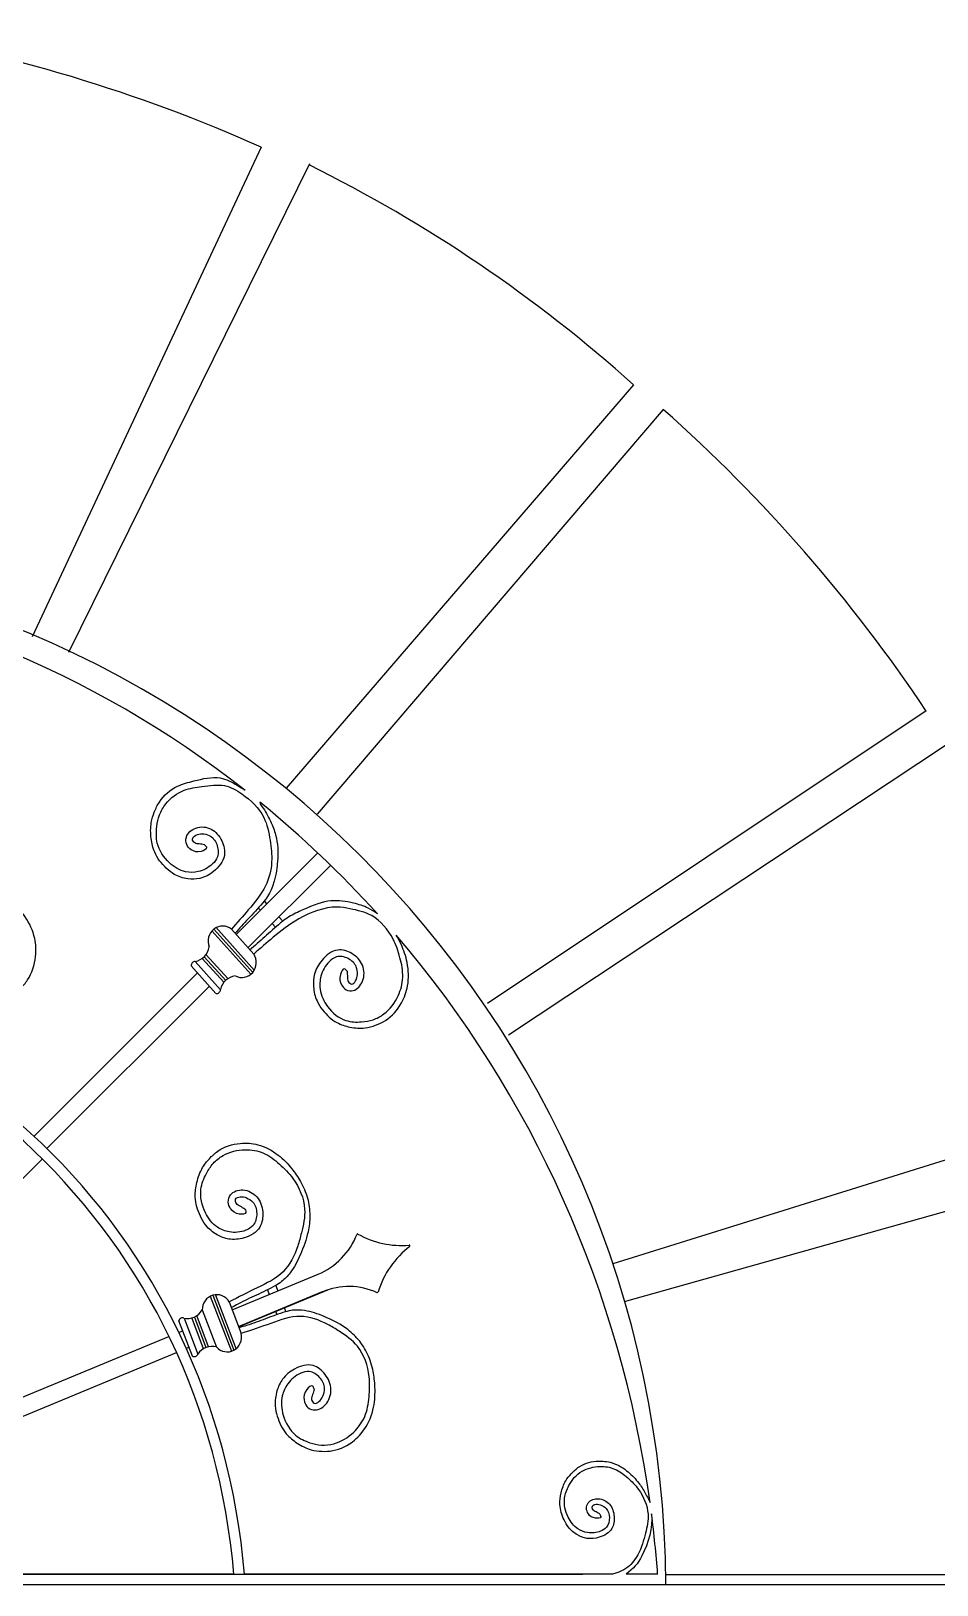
# Model space of a CAD drawing. Extents: x -43 to 90, y 6 to 81.
# Drawn here: x 35.574 to 36.229, y 65.282 to 66.407 of the extents above; entities that cross this region are included whole.
import ezdxf

# ---------------------------------------------------------------- set-up
doc = ezdxf.new("R2010")
doc.units = 0
doc.header["$LTSCALE"] = 0.1
doc.header["$MEASUREMENT"] = 0
doc.layers.add('visto', color=9, linetype='CONTINUOUS')

msp = doc.modelspace()

# ---------------------------------------------------------------- linework, layer by layer
at = {"layer": 'visto'}
for p, q in [((35.7404, 66.3226), (35.5746, 65.9682)), ((35.6011, 65.9571), (35.7756, 66.3108)), ((36.0097, 66.1507), (35.7584, 65.8587)), ((35.781, 65.8398), (36.0313, 66.1328)), ((36.2215, 65.9146), (35.9041, 65.7028)), ((35.9193, 65.6803), (36.2369, 65.8908)), ((35.7222, 65.7529), (35.7813, 65.8119)), ((35.7308, 65.7434), (35.7906, 65.803)), ((35.7398, 65.7704), (35.7383, 65.772)), ((35.7444, 65.7751), (35.7426, 65.7771)), ((35.7507, 65.7582), (35.7483, 65.7609)), ((35.7559, 65.7624), (35.753, 65.7656)), ((35.7328, 65.7241), (35.7047, 65.7554)), ((35.7342, 65.7254), (35.706, 65.7567)), ((35.7355, 65.7268), (35.7074, 65.7581)), ((35.7349, 65.7387), (35.7188, 65.7567)), ((35.7147, 65.7196), (35.6991, 65.7367)), ((35.7161, 65.721), (35.7004, 65.7381)), ((35.7161, 65.721), (35.7004, 65.7381)), ((35.5761, 65.607), (35.6942, 65.725)), ((35.6896, 65.7301), (35.7076, 65.7101)), ((35.7109, 65.7129), (35.6925, 65.7333)), ((35.7133, 65.7183), (35.6977, 65.7354)), ((35.5854, 65.5982), (35.7028, 65.7154)), ((36.3591, 65.6281), (35.9947, 65.5145)), ((36.0032, 65.4873), (36.454, 65.614)), ((35.3883, 65.397), (35.582, 65.5904)), ((35.7194, 65.4811), (35.7815, 65.507)), ((35.7035, 65.4911), (35.7188, 65.4513)), ((35.7052, 65.4918), (35.7205, 65.452)), ((35.707, 65.4926), (35.7223, 65.4527)), ((35.724, 65.469), (35.7884, 65.4958)), ((35.724, 65.4691), (35.7846, 65.4944)), ((35.7448, 65.4956), (35.7461, 65.4922)), ((35.7508, 65.4988), (35.7523, 65.4948)), ((35.6976, 65.4811), (35.7079, 65.4543)), ((35.7171, 65.4869), (35.7259, 65.4641)), ((35.7171, 65.4869), (35.7259, 65.4641)), ((35.7507, 65.4803), (35.7517, 65.4778)), ((35.7569, 65.4828), (35.7581, 65.4798)), ((35.6905, 65.4478), (35.6807, 65.4733)), ((35.6845, 65.4751), (35.6944, 65.4492)), ((35.6902, 65.4752), (35.6984, 65.4532)), ((35.692, 65.4759), (35.7002, 65.4539)), ((35.6937, 65.4766), (35.7019, 65.4546)), ((35.6937, 65.4766), (35.7019, 65.4546)), ((35.4136, 65.3541), (35.6736, 65.462)), ((35.6806, 65.4649), (35.6834, 65.4661)), ((35.418, 65.342), (35.679, 65.4504)), ((35.6861, 65.4533), (35.688, 65.4541)), ((34.5657, 65.2898), (35.9729, 65.29)), ((35.7205, 65.29), (35.4602, 65.29)), ((35.9945, 65.29), (35.7281, 65.29)), ((36.0272, 65.29), (36.0044, 65.29)), ((36.0329, 65.2897), (36.4985, 65.2895)), ((36.0331, 65.2821), (34.5284, 65.2821)), ((38.7382, 65.2821), (36.0331, 65.2821))]:
    msp.add_line(p, q, dxfattribs=at)
msp.add_arc((35.2807, 65.2771), 0.7524, 0.3851, 179.6149, dxfattribs=at)
for centre, major_axis, ratio, start_param, end_param in [((35.2749, 65.3037), (1.1306, 0), 0.988864, 1.146492, 1.406331), ((35.2667, 65.327), (0.7913, 0.7775), 0.973867, 0.061927, 0.324809), ((35.2649, 65.2897), (1.1464, 0), 0.988864, 0.583806, 0.838644), ((35.2754, 65.2293), (0, 0.7856), 0.959751, -0.644806, -0.097999), ((35.2754, 65.2293), (0, 0.7856), 0.959751, -0.815524, -0.662844), ((35.7124, 65.748), (0, 0.0109), 0.959751, -0.663039, 1.965552), ((35.2754, 65.2293), (0, 0.7856), 0.959751, -1.42727, -0.84222), ((35.6905, 65.7461), (0, 0.0129), 0.959751, 3.305355, 4.539264), ((35.7263, 65.7326), (0, 0.0109), 0.959751, 2.681002, 5.309593), ((35.2706, 65.2496), (0, 0.4784), 0.959751, -1.486285, 1.486285), ((35.6925, 65.7303), (0, 0.003), 0.959751, -0.002027, 1.637426), ((35.2706, 65.2496), (0, 0.4705), 0.959751, -1.48486, 1.48486), ((35.7229, 65.71), (0, 0.0129), 0.959751, 0.10729, 1.341199), ((35.708, 65.7131), (0, 0.003), 0.959751, 3.009127, 4.648581), ((35.7623, 65.5566), (0, 0.0535), 0.959751, 3.524711, 4.316551), ((35.8101, 65.5357), (0.00034, 0.00034), 1, 0.30868, 1.755581), ((35.8418, 65.5972), (0, 0.0694), 0.959751, 2.647928, 3.226038), ((35.8855, 65.4736), (0, 0.0664), 0.959751, 0.632444, 1.259207), ((35.8475, 65.5276), (-0.00034, 0.00034), 1, 2.969177, 5.578849), ((35.7081, 65.4813), (0, 0.0109), 0.959751, -1.03474, 1.59385), ((35.8036, 65.4445), (0, 0.0536), 0.959751, -0.412476, 0.377535), ((35.8243, 65.4941), (-0.00034, 0.00034), 1, 2.137447, 3.603213), ((35.687, 65.4878), (0, 0.0129), 0.959751, 2.933653, 4.167563), ((35.6834, 65.4724), (0, 0.003), 0.959751, -0.373728, 1.265725), ((35.7047, 65.4419), (0, 0.0129), 0.959751, -0.264412, 0.969498), ((35.7157, 65.4617), (0, 0.0109), 0.959751, 2.309301, 4.937891), ((35.6918, 65.4504), (0, 0.003), 0.959751, 2.637426, 4.276879), ((35.2754, 65.2293), (0, 0.7856), 0.959751, -1.493493, -1.437655)]:
    msp.add_ellipse(centre, major_axis=major_axis, ratio=ratio, start_param=start_param, end_param=end_param, dxfattribs=at)
for points, knots in [([(35.6993, 65.8177), (35.7, 65.8171), (35.7021, 65.8151), (35.6954, 65.8117), (35.6902, 65.8132), (35.6858, 65.8177), (35.6855, 65.8251), (35.6933, 65.8315), (35.7049, 65.8304), (35.7125, 65.8213), (35.7154, 65.8085), (35.7069, 65.7982), (35.6969, 65.7928), (35.6866, 65.7927), (35.678, 65.7954), (35.6697, 65.8021), (35.663, 65.8108), (35.6603, 65.8226), (35.6601, 65.8328), (35.6628, 65.8416), (35.6678, 65.8517), (35.678, 65.8606), (35.6937, 65.8644), (35.7091, 65.8684), (35.7211, 65.8621), (35.7268, 65.8585), (35.7286, 65.8572)], [0, 0, 0, 0, 0.0029522, 0.0088753, 0.017877, 0.0237296, 0.0300744, 0.041641, 0.0552271, 0.0689889, 0.081862, 0.09836, 0.1118525, 0.1228051, 0.1354037, 0.1444547, 0.1612156, 0.1734922, 0.1870827, 0.1965234, 0.2061563, 0.227041, 0.2424418, 0.2659819, 0.2824657, 0.2904474, 0.2904474, 0.2904474, 0.2904474]), ([(35.6993, 65.8177), (35.698, 65.818), (35.6957, 65.8184), (35.6921, 65.8185), (35.6896, 65.8221), (35.6934, 65.8253), (35.6977, 65.8259), (35.704, 65.8249), (35.7089, 65.8183), (35.7099, 65.8096), (35.7041, 65.802), (35.6957, 65.7978), (35.6841, 65.7974), (35.6724, 65.8045), (35.6641, 65.817), (35.6644, 65.8299), (35.6664, 65.8397), (35.6722, 65.8498), (35.6832, 65.8581), (35.6984, 65.8599), (35.7133, 65.8624), (35.7291, 65.8535), (35.7431, 65.8403), (35.7469, 65.8215), (35.7488, 65.8037), (35.7443, 65.7869), (35.7319, 65.7714), (35.7229, 65.7613), (35.7187, 65.7567)], [0, 0, 0, 0, 0.0041268, 0.0076126, 0.0109012, 0.0147787, 0.019691, 0.0252314, 0.033948, 0.0430994, 0.0496664, 0.0620919, 0.0716737, 0.0856417, 0.1030113, 0.1151014, 0.1239479, 0.1333275, 0.1505404, 0.164569, 0.1819067, 0.1965072, 0.2203635, 0.2378277, 0.2538105, 0.273903, 0.2967163, 0.3158959, 0.3158959, 0.3158959, 0.3158959]), ([(35.7394, 65.8486), (35.7394, 65.8474), (35.7427, 65.8432), (35.7473, 65.835), (35.7523, 65.8215), (35.7528, 65.8092), (35.7508, 65.7939), (35.7465, 65.7821), (35.7404, 65.7743), (35.7324, 65.7657), (35.7253, 65.7581), (35.7218, 65.7541), (35.7215, 65.7537)], [0.3067854, 0.3067854, 0.3067854, 0.3067854, 0.3109717, 0.325695, 0.3395508, 0.3669004, 0.3832256, 0.393643, 0.4000635, 0.4186062, 0.4359722, 0.4377617, 0.4377617, 0.4377617, 0.4377617]), ([(35.5316, 65.7414), (35.5307, 65.7418), (35.5281, 65.7432), (35.5274, 65.7354), (35.5306, 65.7307), (35.5363, 65.728), (35.5432, 65.7303), (35.5463, 65.7403), (35.5412, 65.7514), (35.5302, 65.7557), (35.5174, 65.7541), (35.511, 65.7421), (35.5096, 65.7302), (35.5131, 65.72), (35.5187, 65.7124), (35.5277, 65.7065), (35.538, 65.7029), (35.5498, 65.7044), (35.5591, 65.7077), (35.5662, 65.7136), (35.5737, 65.7221), (35.5779, 65.7352), (35.5771, 65.7515), (35.5707, 65.7653), (35.5613, 65.7756), (35.5514, 65.7834), (35.5405, 65.7888), (35.5284, 65.7908), (35.5149, 65.7894), (35.5013, 65.7844), (35.4893, 65.7781), (35.4822, 65.7712), (35.4771, 65.7626), (35.4722, 65.7516), (35.4671, 65.7405), (35.4639, 65.7344), (35.4629, 65.7326)], [0, 0, 0, 0, 0.0024036, 0.007226, 0.014555, 0.0193201, 0.0244859, 0.0339031, 0.0449646, 0.0561691, 0.0666501, 0.0800824, 0.0910676, 0.0999849, 0.1102425, 0.1176115, 0.1312579, 0.1412532, 0.1523182, 0.1600046, 0.1678475, 0.1848513, 0.1973903, 0.2136035, 0.2270242, 0.237627, 0.2502331, 0.2622205, 0.2735016, 0.2899973, 0.3045368, 0.3130184, 0.3182458, 0.3333428, 0.3474818, 0.3531062, 0.3531062, 0.3531062, 0.3531062]), ([(35.8244, 65.7679), (35.8223, 65.7694), (35.8168, 65.7727), (35.8056, 65.7763), (35.7897, 65.7786), (35.7756, 65.7732), (35.7609, 65.7662), (35.753, 65.7604), (35.7444, 65.7525), (35.7367, 65.7455), (35.7326, 65.7421), (35.7322, 65.7418)], [0.3127114, 0.3127114, 0.3127114, 0.3127114, 0.3220686, 0.3359243, 0.3561849, 0.3797978, 0.3902152, 0.3966357, 0.4151784, 0.4325444, 0.4344177, 0.4344177, 0.4344177, 0.4344177]), ([(35.8024, 65.7263), (35.8025, 65.7249), (35.8028, 65.7224), (35.8027, 65.7188), (35.806, 65.7159), (35.8093, 65.7196), (35.8101, 65.7241), (35.8095, 65.7307), (35.8035, 65.7362), (35.7952, 65.7378), (35.7876, 65.7322), (35.7831, 65.7237), (35.7821, 65.7116), (35.7881, 65.6991), (35.7996, 65.6897), (35.812, 65.6892), (35.8215, 65.6907), (35.8316, 65.6962), (35.8398, 65.7071), (35.8438, 65.722), (35.841, 65.7362), (35.8354, 65.7525), (35.823, 65.7675), (35.8068, 65.771), (35.7902, 65.7742), (35.7669, 65.7654), (35.7498, 65.7516), (35.7396, 65.7428), (35.7349, 65.7387)], [0, 0, 0, 0, 0.0041268, 0.0076126, 0.0109012, 0.0147787, 0.019691, 0.0252314, 0.033948, 0.0430994, 0.0496664, 0.0620919, 0.0716737, 0.0856417, 0.1030113, 0.1151014, 0.1239479, 0.1333275, 0.1505404, 0.164569, 0.1791341, 0.1937346, 0.2175909, 0.2350551, 0.2449184, 0.2714091, 0.2942224, 0.3134744, 0.3134744, 0.3134744, 0.3134744]), ([(35.8024, 65.7263), (35.8018, 65.727), (35.8, 65.7293), (35.7964, 65.7225), (35.7975, 65.717), (35.8016, 65.7122), (35.8087, 65.7115), (35.8152, 65.7192), (35.8149, 65.7313), (35.8066, 65.7397), (35.7944, 65.7435), (35.7841, 65.7353), (35.7784, 65.7252), (35.7777, 65.7145), (35.7798, 65.7054), (35.7857, 65.6963), (35.7936, 65.6889), (35.8048, 65.6854), (35.8145, 65.6846), (35.8232, 65.687), (35.8331, 65.6915), (35.8419, 65.7016), (35.8474, 65.7167), (35.8468, 65.7318), (35.8426, 65.7439), (35.8393, 65.7503), (35.838, 65.7524)], [0, 0, 0, 0, 0.0029522, 0.0088753, 0.017877, 0.0237296, 0.0300744, 0.041641, 0.0552271, 0.0689889, 0.081862, 0.09836, 0.1118525, 0.1228051, 0.1354037, 0.1444547, 0.1612156, 0.1734922, 0.1870827, 0.1965234, 0.2061563, 0.227041, 0.2424418, 0.2623554, 0.2788392, 0.2878453, 0.2878453, 0.2878453, 0.2878453]), ([(35.7285, 65.5541), (35.729, 65.5532), (35.7302, 65.5505), (35.7227, 65.5499), (35.7183, 65.5533), (35.7158, 65.5593), (35.7182, 65.5664), (35.7278, 65.5694), (35.7384, 65.5639), (35.7423, 65.5524), (35.7404, 65.5391), (35.7288, 65.5327), (35.7174, 65.5315), (35.7077, 65.5353), (35.7005, 65.5413), (35.695, 65.5508), (35.6918, 65.5616), (35.6935, 65.5738), (35.6969, 65.5835), (35.7027, 65.5908), (35.711, 65.5984), (35.7236, 65.6025), (35.7393, 65.6014), (35.7524, 65.5944), (35.7621, 65.5843), (35.7693, 65.5738), (35.7743, 65.5624), (35.776, 65.5497), (35.7743, 65.5357), (35.7692, 65.5217), (35.7629, 65.5093), (35.7561, 65.5021), (35.7477, 65.4969), (35.7371, 65.492), (35.7263, 65.487), (35.7204, 65.4837), (35.7187, 65.4828)], [0, 0, 0, 0, 0.0024036, 0.007226, 0.014555, 0.0193201, 0.0244859, 0.0339031, 0.0449646, 0.0561691, 0.0666501, 0.0800824, 0.0910676, 0.0999849, 0.1102425, 0.1176115, 0.1312579, 0.1412532, 0.1523182, 0.1600046, 0.1678475, 0.1848513, 0.1973903, 0.2136035, 0.2270242, 0.237627, 0.2502331, 0.2622205, 0.2735016, 0.2899973, 0.3045368, 0.3130184, 0.3182458, 0.3333428, 0.3474818, 0.3531062, 0.3531062, 0.3531062, 0.3531062]), ([(35.7285, 65.5541), (35.7274, 65.5548), (35.7254, 65.5561), (35.722, 65.5575), (35.721, 65.562), (35.7256, 65.5635), (35.7299, 65.5624), (35.7356, 65.559), (35.7379, 65.5509), (35.7357, 65.5423), (35.7275, 65.5374), (35.7181, 65.5367), (35.7069, 65.5408), (35.6985, 65.552), (35.695, 65.567), (35.6999, 65.5791), (35.7053, 65.5876), (35.7145, 65.5949), (35.7276, 65.5981), (35.7425, 65.5956), (35.7538, 65.5869), (35.7658, 65.5746), (35.7738, 65.5563), (35.7701, 65.5392), (35.7659, 65.5237), (35.7576, 65.5066), (35.737, 65.4971), (35.7238, 65.4904), (35.7171, 65.4869)], [0, 0, 0, 0, 0.0039008, 0.0071957, 0.0103042, 0.0139694, 0.0186128, 0.0238497, 0.032089, 0.0407393, 0.0469468, 0.0586918, 0.067749, 0.0809522, 0.0973706, 0.1087987, 0.1171608, 0.1260268, 0.1422971, 0.1555575, 0.1693251, 0.1831261, 0.2056761, 0.222184, 0.2315071, 0.2519039, 0.273468, 0.2957365, 0.2957365, 0.2957365, 0.2957365]), ([(35.7787, 65.4238), (35.7784, 65.4247), (35.7775, 65.4276), (35.7717, 65.4226), (35.7707, 65.4169), (35.7729, 65.4108), (35.7793, 65.4074), (35.7883, 65.4121), (35.7923, 65.4237), (35.7874, 65.4349), (35.7773, 65.4432), (35.7646, 65.4394), (35.7556, 65.4321), (35.7511, 65.4223), (35.7499, 65.4128), (35.7522, 65.402), (35.757, 65.3919), (35.7664, 65.3843), (35.7752, 65.3797), (35.7842, 65.3786), (35.7953, 65.3791), (35.8072, 65.3852), (35.8177, 65.3973), (35.8226, 65.4117), (35.8229, 65.426), (35.8212, 65.4388), (35.8172, 65.4507), (35.8101, 65.461), (35.7996, 65.47), (35.7866, 65.4764), (35.7738, 65.4809), (35.7641, 65.4813), (35.7546, 65.479), (35.7437, 65.4748), (35.7326, 65.4707), (35.7261, 65.4688), (35.7243, 65.4683)], [0, 0, 0, 0, 0.0024036, 0.007226, 0.014555, 0.0193201, 0.0244859, 0.0339031, 0.0449646, 0.0561691, 0.0666501, 0.0800824, 0.0910676, 0.0999849, 0.1102425, 0.1176115, 0.1312579, 0.1412532, 0.1523182, 0.1600046, 0.1678475, 0.1848513, 0.1973903, 0.2136035, 0.2270242, 0.237627, 0.2502331, 0.2622205, 0.2735016, 0.2899973, 0.3045368, 0.3130184, 0.3182458, 0.3333428, 0.3474818, 0.3531062, 0.3531062, 0.3531062, 0.3531062]), ([(35.7787, 65.4238), (35.7783, 65.4225), (35.7777, 65.42), (35.7762, 65.4166), (35.7784, 65.4126), (35.7828, 65.4148), (35.7852, 65.4188), (35.787, 65.4252), (35.7833, 65.4328), (35.776, 65.4375), (35.7668, 65.4351), (35.7595, 65.4288), (35.7542, 65.4178), (35.7555, 65.4036), (35.763, 65.3903), (35.7745, 65.3851), (35.784, 65.3828), (35.7955, 65.3841), (35.8071, 65.3912), (35.8163, 65.4037), (35.8187, 65.4182), (35.8192, 65.4358), (35.8128, 65.4547), (35.7988, 65.4645), (35.7855, 65.4727), (35.7682, 65.4791), (35.747, 65.4711), (35.733, 65.4665), (35.7259, 65.4641)], [0, 0, 0, 0, 0.0039008, 0.0071957, 0.0103042, 0.0139694, 0.0186128, 0.0238497, 0.032089, 0.0407393, 0.0469468, 0.0586918, 0.067749, 0.0809522, 0.0973706, 0.1087987, 0.1171608, 0.1260268, 0.1422971, 0.1555575, 0.1693251, 0.1831261, 0.2056761, 0.222184, 0.2315071, 0.2519039, 0.273468, 0.2957365, 0.2957365, 0.2957365, 0.2957365]), ([(35.9854, 65.3333), (35.9857, 65.3326), (35.9867, 65.3304), (35.9807, 65.33), (35.9771, 65.3327), (35.9751, 65.3375), (35.977, 65.3432), (35.9848, 65.3457), (35.9933, 65.3413), (35.9964, 65.332), (35.995, 65.3213), (35.9856, 65.3161), (35.9765, 65.3151), (35.9686, 65.3182), (35.9628, 65.323), (35.9584, 65.3306), (35.9558, 65.3393), (35.9571, 65.3491), (35.9598, 65.3569), (35.9645, 65.3628), (35.9711, 65.369), (35.9813, 65.3723), (35.9939, 65.3714), (36.0044, 65.3658), (36.0123, 65.3577), (36.0178, 65.3498), (36.0203, 65.3444), (36.0217, 65.3417)], [0, 0, 0, 0, 0.0029522, 0.0088753, 0.017877, 0.0237296, 0.0300744, 0.041641, 0.0552271, 0.0689889, 0.081862, 0.09836, 0.1118525, 0.1228051, 0.1354037, 0.1444547, 0.1612156, 0.1734922, 0.1870827, 0.1965234, 0.2061563, 0.227041, 0.2424418, 0.2623554, 0.2788392, 0.2918619, 0.3045883, 0.3045883, 0.3045883, 0.3045883]), ([(35.9854, 65.3333), (35.9845, 65.3339), (35.9828, 65.3349), (35.9801, 65.3361), (35.9793, 65.3397), (35.983, 65.3409), (35.9865, 65.34), (35.991, 65.3373), (35.9929, 65.3308), (35.9912, 65.3238), (35.9846, 65.3199), (35.977, 65.3193), (35.968, 65.3226), (35.9612, 65.3316), (35.9584, 65.3436), (35.9623, 65.3534), (35.9666, 65.3602), (35.9739, 65.3661), (35.9845, 65.3687), (35.9965, 65.3668), (36.0057, 65.3598), (36.0153, 65.3499), (36.0218, 65.3352), (36.0189, 65.3214), (36.0155, 65.3089), (36.0098, 65.297), (36.0014, 65.2919), (35.9945, 65.29)], [0, 0, 0, 0, 0.0047912, 0.0088381, 0.012656, 0.0171577, 0.0228609, 0.0292931, 0.0394129, 0.0500375, 0.0576617, 0.0720874, 0.0832117, 0.0994283, 0.1195941, 0.1336304, 0.143901, 0.1547905, 0.1747743, 0.1910612, 0.2079711, 0.224922, 0.2526186, 0.2728942, 0.2843453, 0.3093973, 0.3276651, 0.3276651, 0.3276651, 0.3276651]), ([(36.0228, 65.3336), (36.0237, 65.3233), (36.0204, 65.3126), (36.0132, 65.2978), (36.009, 65.2934), (36.0044, 65.29)], [0.25284043, 0.25284043, 0.25284043, 0.25284043, 0.29460674, 0.29460674, 0.31784159, 0.31784159, 0.31784159, 0.31784159])]:
    msp.add_open_spline(points, degree=3, knots=knots, dxfattribs=at)

doc.saveas('drawing.dxf')
